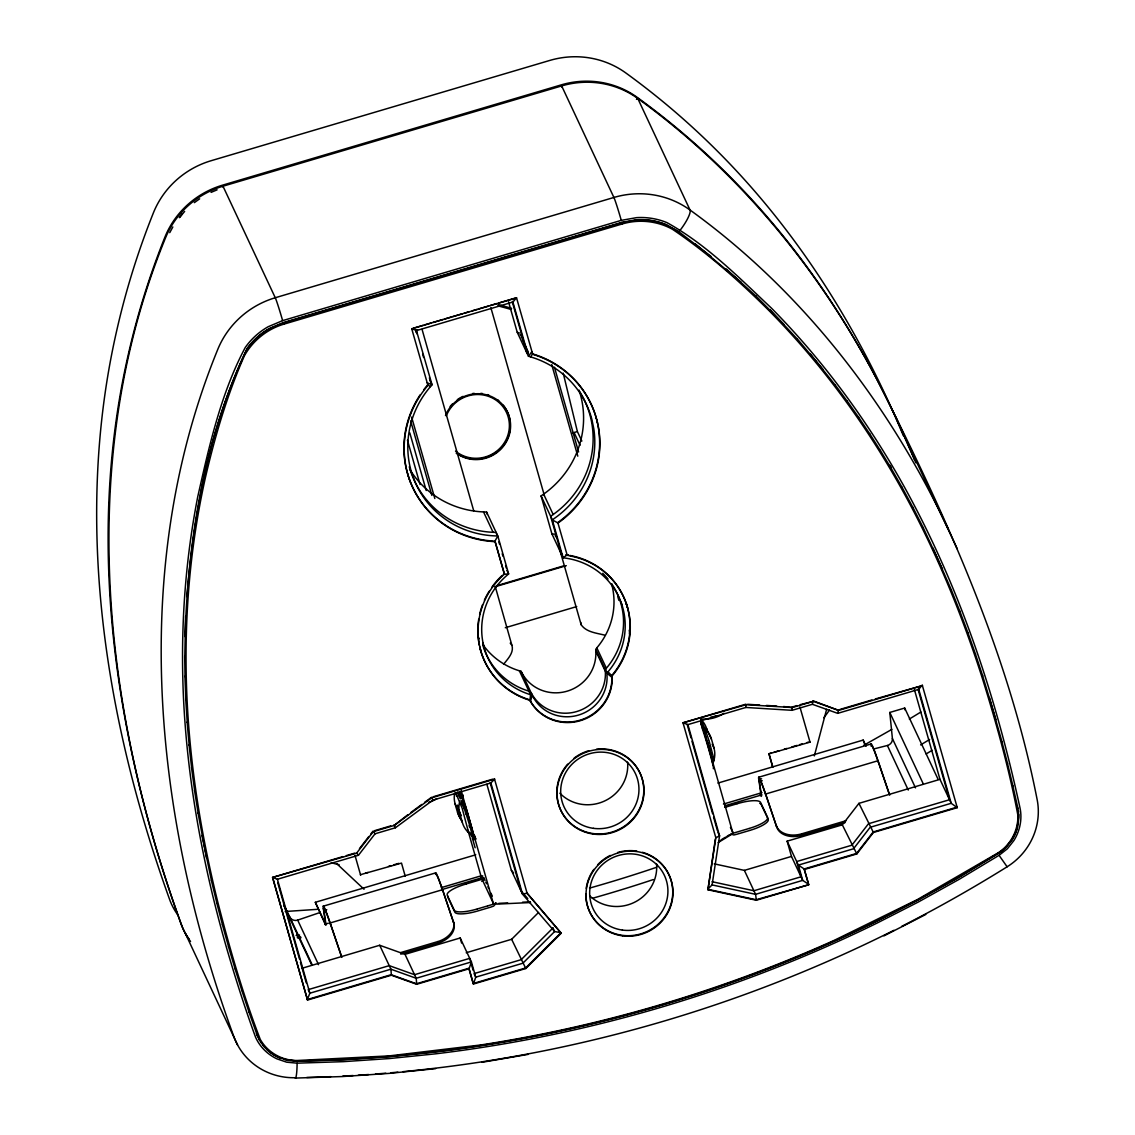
<?xml version="1.0" encoding="UTF-8"?>
<svg xmlns="http://www.w3.org/2000/svg" width="1135" height="1135" viewBox="0 0 1135 1135"><rect width="100%" height="100%" fill="white"/><g stroke="black" fill="none" stroke-linecap="round" stroke-linejoin="round"><path stroke-width="1.5" d="M714.27 760.493L709.049 740.715M184.806 656.597L185.615 616.333M454.965 803.608L457.462 812.206L462.342 822.435A23.409 22.657 -29.9 0 0 468.613 832.721M707.261 731.593L706.637 728.954L711.517 739.311L714.028 747.993L713.333 746.646M875.298 698.961L922.485 685.568L838.651 710.397L813.355 701.331L792.386 707.545L746.135 704.693L683.015 722.796L687.895 724.612L745.808 707.46L745.894 704.182L683.015 722.796L715.844 837.772L707.928 889.769L756.364 900.239L808.758 884.732L804.176 868.956L798.345 865.111L787.137 841.163L842.326 824.833L858.94 803.353L939.979 779.362L951.187 803.296L957.259 807.666L873.425 832.48L856.811 853.946L804.417 869.467M745.808 707.46L792.074 710.311L792.159 707.034L796.983 705.601M185.033 636.593C188.155 538.331 204.541 437.883 247.033 348.644A66.483 64.241 -25.1 0 1 269.265 328.554L283.211 322.68L621.852 222.403L636.707 219.75A66.483 64.241 -25.1 0 1 666.032 224.588L678.943 231.81L710.907 256.354M186.892 596.599C194.042 511.942 209.876 425.724 247.16 348.899A66.483 64.241 -25.1 0 1 269.392 328.809L283.324 322.936L621.966 222.659L636.834 220.006A66.483 64.241 -25.1 0 1 666.146 224.843L679.056 232.065M715.348 838.992L707.928 889.769M808.758 884.732L756.123 899.729L707.687 889.258L712.099 884.917L719.576 835.871L687.895 724.612M792.074 710.311L812.39 704.296L813.114 700.834L838.651 710.397M812.39 704.296L837.701 713.347L838.41 709.886M814.348 755.896L826.635 709.261M579.049 390.099A94.063 90.899 -25.1 0 1 543.622 494.136L541.097 495.924L551.894 533.833L563.116 557.782L567.046 554.987L570.139 555.966A76.57 73.988 -25.1 0 1 612.049 675.992L612.148 679.496A43.754 42.279 -25.1 0 1 580.255 720.711A43.754 42.279 -25.1 0 1 531.662 703.331L530.485 701.359L532.258 695.23L521.05 671.296L519.362 670.785A72.186 69.76 -25.1 0 1 483.354 645.29M169.739 232.661L172.832 226.957M416.034 332.101L417.524 329.604M622.193 605.679L620.973 602.117A72.186 69.76 -25.1 0 0 565.826 558.165L563.116 557.782L552.319 519.873L554.831 518.085A94.063 90.899 -25.1 0 0 593.818 428.874L591.917 419.581A94.063 90.899 -25.1 0 0 530.655 356.901L532.499 353.85A98.433 95.127 -25.1 0 1 596.088 417.581L596.925 420.276M531.875 351.68L528.442 356.248L530.655 356.901M359.483 848.597L368.832 836.523M370.904 833.842L372.989 831.161L375.061 833.785L395.391 827.77L432.96 800.104L490.873 782.951L494.633 779.163L431.754 797.777L394.185 825.457L373.231 831.657L356.617 853.137L272.542 877.44L342.954 856.599M486.872 784.299L511.346 870.261L522.568 894.21L526.981 893.117L561.215 933.211L525.817 968.51L473.423 984.031L469.081 968.765L416.687 984.272L391.376 975.22L307.542 1000.048L272.542 877.44L277.408 879.256L358.447 855.265L375.061 833.785M182.394 213.82L179.358 217.65L184.636 211.436M516.283 297.994L513.006 302.009L416.588 330.555L411.721 328.753L427.938 385.389A98.433 95.127 -25.1 0 0 407.706 473.933M837.701 713.347L918.74 689.356L922.244 685.058L957.259 807.666M503.571 664.33C507.671 658.981 514.24 652.611 511.885 645.262L495.3 586.696M482.801 645.134A72.186 69.76 -25.1 0 0 528.91 691.158L531.393 693.201A39.37 38.051 -25.1 0 0 576.708 711.546A39.37 38.051 -25.1 0 0 605.324 671.31L595.776 650.937L596.811 647.858A72.186 69.76 -25.1 0 0 611.581 583.801M611.737 583.943A72.186 69.76 -25.1 0 1 606.36 668.231L605.324 671.31M620.973 602.117A72.186 69.76 -25.1 0 1 608.019 671.792L606.998 674.871A39.37 38.051 -25.1 0 1 578.368 715.121A39.37 38.051 -25.1 0 1 533.067 696.762L530.584 694.719A72.186 69.76 -25.1 0 1 483.042 642.963A72.186 69.76 -25.1 0 1 506.536 575.729L508.622 573.913L497.825 536.004L486.603 512.069L483.538 511.928A94.063 90.899 -25.1 0 1 410.132 470.003M636.451 99.369L637.742 98.419C738.005 170.931 818.548 268.626 876.078 377.813C944.136 511.885 1007.724 650.128 1036.936 798.558A65.631 63.418 -25.1 0 1 1007.114 866.8A1348.976 1303.618 -25.1 0 1 901.687 926.373M569.898 555.455A76.57 73.988 -25.1 0 1 611.808 675.481L611.907 678.985A43.754 42.279 -25.1 0 1 580.013 720.2A43.754 42.279 -25.1 0 1 531.421 702.82L529.903 700.323A76.57 73.988 -25.1 0 1 502.252 576.069L504.408 574.111L494.931 541.14L497.825 536.004L494.761 535.876A94.063 90.899 -25.1 0 1 414.984 481.836L411.707 472.954A94.063 90.899 -25.1 0 1 430.52 386.553L432.038 384.793L416.176 329.675M466.215 952.747L511.63 939.298L538.529 912.469M503.358 574.324L508.622 573.913L507.884 572.352M506.82 570.465L507.473 571.458M194.326 202.654L199.647 198.824M394.185 825.457L407.862 814.703M410.643 812.646L421.78 804.445M424.561 802.402L431.513 797.281L432.96 800.104M729.28 834.821L728.386 835.431A42.591 10.825 -15.9 0 1 727.067 836.254M579.871 391.916A94.063 90.899 -25.1 0 1 553.171 514.51L550.645 516.297L561.442 554.206L562.463 554.362M730.571 834.991L718.157 842.567M999.055 855.308L1007.355 848.796L1013.867 840.595A47.457 45.868 -25.1 0 0 1019.4 827.926C1021.159 821.3 1021.443 814.263 1019.925 807.553C1011.838 770.282 1002.432 733.309 991.465 696.791C969.418 623.867 940.887 552.745 903.871 486.078C867.778 421.326 823.584 360.973 771.474 308.181C738.885 277.437 706.41 244.436 666.926 222.616A68.696 66.383 -25.1 0 0 636.621 217.636L621.271 220.36L282.629 320.637L268.215 326.71A68.696 66.383 -25.1 0 0 245.259 347.48C220.743 393.618 209.266 445.927 197.774 496.562C184.721 563.258 180.323 631.528 183.558 699.373C187.658 783.349 203.264 866.487 226.376 947.228C235.215 977.575 244.763 1007.738 255.645 1037.418C257.971 1042.611 261.391 1047.279 265.547 1051.152A47.457 45.868 -25.1 0 0 276.869 1058.827L286.673 1062.19L297.115 1063.169L343.224 1061.665L389.305 1058.558L435.272 1053.862A1333.554 1288.722 -25.1 0 0 877.468 922.869L918.783 901.772L959.316 879.242L999.055 855.308L1007.114 866.8M920.882 712.028L909.334 719.051M718.795 841.276L719.916 840.581M721.051 839.9L723.889 838.169M724.47 837.829L725.62 837.133M891.855 729.394L863.778 745.284M481.751 881.427L483.553 879.497A3.448 3.334 -25.1 0 0 483.68 877.866M883.952 935.893L925.805 914.455M211.067 192.382L217.125 189.829M283.736 324.199C267.094 329.136 252.651 340.812 244.28 356.007C227.114 395.164 214.926 436.379 205.321 477.991C187.488 558.065 182.465 640.764 188.438 722.513C192.865 783.292 203.264 843.56 217.934 902.665C229.809 948.874 243.103 994.884 260.27 1039.405C267.605 1052.5 282.374 1060.842 297.356 1060.487L389.319 1055.89L480.885 1044.952A1333.27 1288.438 -25.1 0 0 834.452 940.248L917.52 899.487L997.594 853.151C1010.462 845.22 1018.506 830.21 1017.854 815.086C1008.987 768.168 996.033 722.044 981.775 676.488C963.147 618.646 940.291 562.08 912.072 508.239C874.262 436.124 826.62 368.974 769.374 310.976C739.438 281.097 707.488 252.949 672.402 229.242C657.278 220.928 638.906 219.027 622.377 223.921L283.736 324.199L283.211 322.68M284.02 905.248L289.78 916.981A6.569 6.342 -25.1 0 0 297.668 920.116L320.254 912.441M572.48 433.286A6.569 6.342 -25.1 0 1 574.097 432.548L577.374 431.541L581.858 441.089M413.353 328.27L423.185 325.362M424.816 324.865L431.371 322.936M433.002 322.454L442.834 319.545M444.466 319.048L451.021 317.119M452.652 316.622L457.561 315.175M459.207 314.693L462.484 313.714M464.116 313.232L469.025 311.784M472.302 310.806L477.211 309.358M478.856 308.876L488.674 305.968M490.32 305.471L496.86 303.542M498.506 303.059L516.51 297.725L532.741 354.361A98.433 95.127 -25.1 0 1 596.329 418.077M496.378 585.788L564.35 565.67M494.917 586.809L566.294 565.67M505.302 627.726L576.722 606.572M433.215 796.77L492.689 779.163M374.593 830.678L390.724 825.897M800.218 704.651L813.355 701.331M346.317 855.606L354.702 853.123M840.099 709.389L871.95 699.955M915.505 787.874L892.394 738.53L889.797 712.454L904.694 708.041L938.106 779.348M365.513 873.184L368.066 872.432M388.51 866.388L391.064 865.622M393.618 864.87L398.726 863.352M771.474 752.973L768.92 753.739L772.623 766.749M774.027 752.221L779.135 750.717M784.242 749.199L786.796 748.447M791.904 746.929L797.025 745.411M799.579 744.659L802.133 743.907M807.24 742.389L810.021 742.134L768.962 753.824M360.405 874.702L401.506 863.097L405.209 876.121M328.384 923.209L325.192 924.145L315.317 902.297L475.764 854.783M717.873 783.093L863.167 740.077L866.076 746.277M323.305 906.17L435.698 872.886M758.762 777.22L871.155 743.95M760.549 791.663L758.804 779.617L761.613 778.78M325.319 924.585A41.725 1.66 73.5 0 0 325.802 923.365L323.957 910.525L326.767 909.702M760.606 789.875L759.4 781.589L762.223 780.752M441.331 887.613L481.552 875.695M723.435 804.062L761.996 792.656M441.884 889.585L482.12 877.681M724.726 805.836L761.925 794.826M341.28 955.996L330.143 922.968L442.536 889.698L453.745 922.939L442.536 889.698M481.552 878.93A1.632 1.575 -25.1 0 0 481.467 878.192L483.609 877.539L485.056 880.647M889.712 795.153L877.979 760.748L765.6 794.032A63.432 2.525 73.5 0 0 758.747 779.461M466.272 883.952L478.956 880.192A18.387 17.777 -25.1 0 1 479.594 880.008L480.46 879.767A2.086 2.015 -25.1 0 0 481.339 879.27M727.18 806.687L736.956 803.793M737.112 803.75L738.218 803.424A21.324 5.405 -15.9 0 1 760.535 802.303L767.657 817.498A21.324 5.42 -15.9 0 1 749.838 828.252L749.214 828.451M477.424 908.922L487.667 905.9M487.993 905.801L490.59 905.021A18.387 17.777 -25.1 0 1 491.228 904.836L491.398 904.794A10.456 10.101 -25.1 0 0 492.093 904.609A2.086 2.015 -25.1 0 0 492.973 904.098M738.488 831.629L735.891 832.381A18.387 17.777 -25.1 0 0 735.253 832.579L735.083 832.636A10.456 10.101 -25.1 0 1 734.402 832.849A2.086 2.015 -25.1 0 1 733.394 832.906M738.814 831.529L749.057 828.493M749.937 830.38L750.405 830.238A21.324 5.42 -15.9 0 0 768.225 819.484L766.749 816.306M302.023 968.269L379.686 945.271L404.996 954.322L460.186 937.978L471.394 961.927L475.749 977.178L473.423 984.031M400.385 952.676L437.741 941.61L438.124 943.1L400.769 954.152M776.453 825.798A21.31 14.854 -14.3 0 0 801.679 833.842L846.213 820.662M776.808 827.287L765.6 794.032L776.808 827.287A21.31 14.854 -14.3 0 0 802.048 835.317L845.164 822.563M957.018 807.155L873.184 831.969L856.57 853.435L804.176 868.956L808.517 884.222L802.7 880.377L791.478 856.428L787.137 841.163M714.27 863.863L744.376 870.375L791.478 856.428M726.542 806.886L724.74 807.411M466.116 883.995L465.009 884.321A21.324 5.405 -15.9 0 0 447.19 895.089L454.312 910.284A21.324 5.42 -15.9 0 0 476.629 909.149L477.111 909.022M749.625 830.48L738.403 833.785A33.894 32.759 -25.1 0 0 737.112 834.182L733.834 834.977L731.649 834.31A3.448 3.334 -25.1 0 1 730.983 833.572M873.51 749.015L887.386 745.496A6.569 6.342 -25.1 0 0 892.394 738.53M482.091 1062.275L528.328 1054.344M435.074 1051.748L389.177 1056.444L343.181 1059.537L297.129 1061.041L283.991 1059.281M435.641 1068.645L389.05 1073.398L342.33 1076.547L295.582 1078.066M317.261 909.348L285.197 911.504M507.671 902.907L500.833 903.247A42.591 10.825 -15.9 0 1 499.145 903.318L498.833 903.318M522.582 902.197L530.4 901.828M530.542 902.538L497.13 904.113A13.875 3.533 -15.9 0 1 493.143 902.992L481.566 878.149L467.904 830.21M476.118 838.992L475.579 838.155M409.295 466.811A94.063 90.899 -25.1 0 0 493.087 532.301L496.151 532.443L496.832 534.812M504.408 574.111L495.172 541.65L492.022 541.466A98.433 95.127 -25.1 0 1 410.671 482.645L410.217 481.595M747.61 704.296L759.599 705.034M766.451 705.445L776.737 706.083M783.59 706.509L792.386 707.545M551.894 533.833L554.433 534.202M567.046 554.987L568.124 555.143M511.587 308.309L498.222 304.52M511.119 309.415L497.854 305.812M605.239 635.288C596.982 633.046 586.412 632.408 581.163 624.747L559.328 548.162M712.099 881.711L753.924 890.748L801.026 876.802L796.671 861.55L851.874 845.206L868.474 823.74L949.513 799.735L918.031 689.186M712.099 884.917L755.584 894.323L802.7 880.377L798.345 865.111L853.534 848.767L870.148 827.302L951.187 803.296L918.74 689.356M508.551 301.796L517.234 332.3L519.305 332.924M528.3 353.127L526.782 352.687L512.296 301.839M427.086 382.708L432.038 384.793L430.676 381.899M280.998 1058.473L277.976 1057.167A45.201 43.683 -25.1 0 1 267.193 1049.861L262.667 1044.824M423.781 389.716A98.433 95.127 -25.1 0 1 427.711 384.878L430.52 386.553M695.046 243.727L741.226 282.36M611.893 677.34L606.87 673.14L595.662 649.206M714.128 760.45L713.333 758.818M726.145 268.896L755.825 295.965M471.55 832.466L472.671 833.487A10.541 10.187 -25.1 0 1 474.955 836.538M467.478 830.21L471.209 835.019A8.427 8.144 -25.1 0 1 473.536 838.765A20.288 0.809 73.5 0 0 474.104 839.489L474.047 838.85A25.807 1.021 73.5 0 0 471.224 827.117L470.387 824.038A21.409 0.851 73.5 0 0 469.11 819.598L468.117 816.164A25.807 1.021 73.5 0 0 462.654 798.841M336.925 863.834L364.037 889.244M608.019 671.792L612.049 676.105M755.697 295.71L783.845 324.312M769.913 309.699L797.281 339.024M797.167 338.769L822.989 369.442M511.346 870.261L513.644 872.928M526.981 893.117L561.215 933.211M527.761 898.636L520.894 890.635L490.164 782.753M264.895 1047.548L260.752 1042.2M810.206 353.808L835.261 385.12M358.447 855.265L356.617 853.137M510.225 643.134L511.885 645.262M835.133 384.864L847.136 401.095M847.022 400.839L858.628 417.34M858.5 417.084L869.722 433.854M472.869 833.913L472.642 831.402A20.685 0.823 73.5 0 0 471.82 828.011L467.18 811.695A20.685 0.823 73.5 0 0 465.634 806.758L459.519 791.691M869.594 433.598L880.419 450.623M880.306 450.368L890.72 467.62M259.078 1039.433L260.88 1042.455M457.76 791.804L460.824 798.288M889.925 465.307L891.429 467.875M530.513 701.331L529.662 699.813A76.57 73.988 -25.1 0 1 480.573 650.355L479.665 646.808M890.606 467.365L902.07 487.397M529.917 700.281L530.584 694.719L519.362 670.785M901.956 487.142L912.909 507.459M521.05 671.296L521.859 672.828A39.37 38.051 -25.1 0 0 567.159 691.172A39.37 38.051 -25.1 0 0 595.776 650.937M912.795 507.203L923.252 527.775M393.944 824.946L395.391 827.77M947.966 528.612C889.287 403.776 802.346 291.028 690.023 210.003L637.771 98.461A87.494 84.558 -25.1 0 0 561.655 85.919L561.896 87.083M259.206 1039.688L256.453 1033.488M454.709 792.954A23.197 22.416 -25.1 0 0 455.078 803.623L459.831 813.838L462.314 822.293M457.561 812.433L457.589 812.476A23.197 22.416 -25.1 0 0 462.371 821.13M315.317 902.297L324.837 922.585A33.894 1.348 73.5 0 0 325.348 922.656A55.53 2.213 73.5 0 0 325.22 921.492L323.347 908.567L323.957 910.525M923.124 527.52L942.476 569.132M468.641 832.693L462.101 808.035L455.717 792.854M185.303 933.353L237.555 1044.909M704.636 727.989L701.004 720.214M702.068 725.648L702.537 726.712M704.679 728.074L708.793 739.921M461.363 801.04L460.966 800.175M905.006 437.301L957.259 548.858M889.797 712.454L923.209 783.76M887.386 745.496L908.255 790.059M621.852 222.403L622.377 223.921M864.884 744.546L863.167 740.077M873.425 832.48L858.94 803.353M856.811 853.946L842.326 824.833M765.26 813.142L761.131 804.332A21.324 5.377 -15.9 0 0 759.712 803.296M765.558 813.781L766.451 815.668M516.567 297.852L411.721 328.753M512.694 301.342L528.442 356.248L517.234 332.3M574.097 432.548L580.056 445.275M520.029 334.229L520.639 335.506M521.235 336.783L521.83 338.06M522.426 339.337L523.618 341.876M524.214 343.153L526.002 346.969M526.597 348.246L527.193 349.523M527.789 350.786L528.385 352.063M712.17 744.163L713.05 746.021M700.905 723.165L701.629 724.726M702.012 727.038L702.522 728.117M712.383 762.195L713.007 763.557M730.443 827.429L732.614 832.083A13.875 3.533 -15.9 0 1 730.557 834.991M744.376 870.375L755.584 894.323L756.364 900.239M717.902 832.295L719.576 835.871L715.844 837.772M543.622 494.136L553.171 514.51M541.097 495.924L552.319 519.873L558.037 523.036L560.605 521.164A98.433 95.127 -25.1 0 0 598.415 427.058L597.961 425.398M555.199 535.507L555.795 536.784M596.811 647.858L606.36 668.231M429.768 379.955L430.364 381.232L429.399 377.841M483.538 511.928L493.087 532.301M495.172 541.65L491.781 540.955A98.433 95.127 -25.1 0 1 410.43 482.134M459.803 791.719L460.668 793.592A20.118 0.795 73.5 0 1 461.69 796.075L462.654 798.827M462.626 798.331L462.711 798.515A10.541 10.187 -25.1 0 0 463.066 795.039M458.426 794.755L459.079 796.146M459.292 796.614L459.661 797.394M459.803 797.692L460.242 798.629M474.416 835.672L474.998 836.921M471.507 831.004L472.671 833.487M473.536 838.765L470.628 833.785M460.214 813.114L459.632 811.88A21.097 20.387 -25.1 0 0 460.313 813.838M460.796 814.362L461.377 815.597M485.794 882.207L486.518 883.754M487.965 886.861L488.688 888.407M490.873 893.061L492.335 896.168M525.817 968.51L511.63 939.298M469.081 968.765L471.394 961.927L416.204 978.271L390.908 969.205L309.869 993.21L307.315 999.538L391.135 974.71L416.446 983.775L468.84 968.254L473.181 983.52L525.59 967.999L560.988 932.7L554.632 931.537L522.568 894.21L490.873 782.951M404.996 954.322L416.204 978.271L416.687 984.272M379.686 945.271L390.908 969.205L391.376 975.22M297.668 920.116L318.538 964.679M289.78 916.981L312.153 964.722M284.232 906.269L311.671 964.849M932.984 548.091L951.4 590.129M706.722 729.039L706.75 729.11A23.197 22.416 -25.1 0 0 701.43 719.902M459.718 801.381L459.746 801.438A23.182 22.416 -25.5 0 0 459.732 813.554M895.699 417.07L915.902 462.853M914.81 460.172C871.127 355.085 809.766 256.496 729.067 175.783A798.331 771.488 -25.1 0 0 637.303 97.426A87.494 84.558 -25.1 0 0 561.172 84.898L222.531 185.175A87.494 84.558 -25.1 0 0 164.83 237.343A798.331 771.488 -25.1 0 0 128.496 353.623C84.685 543.424 115.813 742.744 181.018 923.819A65.631 63.418 -25.1 0 0 189.105 939.142M903.361 435.726C859.677 330.625 798.302 232.051 717.618 151.338A798.331 771.488 -25.1 0 0 625.853 72.98A87.494 84.558 -25.1 0 0 549.723 60.453L211.082 160.73A87.494 84.558 -25.1 0 0 153.381 212.883A798.331 771.488 -25.1 0 0 117.047 329.178C73.222 518.979 104.363 718.285 169.569 899.374A65.631 63.418 -25.1 0 0 177.642 914.697M951.286 589.874L959.869 611.325M257.759 1036.78L248.962 1011.966M410.005 481.056L410.459 482.105M410.246 481.552L409.394 479.41M959.756 611.07L967.9 632.692M702.905 727.719L703.743 729.975M410.033 481.013L409.196 478.871M702.423 726.428L702.437 726.485A8.47 8.172 -24.2 0 1 700.862 724.47M967.786 632.436L975.518 654.228M409.437 479.381L408.643 477.239M889.116 793.762L877.979 760.748M330.143 922.968L341.876 957.372M626.194 603.423L627.286 606.913M626.435 603.933L627.527 607.424M409.068 478.289L408.288 476.147M975.391 653.973L982.711 675.921M462.073 801.537L466.003 814.022M241.798 990.316L249.09 1012.221M459.122 810.518L458.895 809.794M463.874 807.779L464.201 808.758M408.699 477.197L407.947 475.054M705.97 737.168L706.296 738.204M234.959 968.538L241.911 990.571M982.584 675.665L995.92 719.675M758.804 779.617L759.4 781.589M408.359 476.118L407.621 473.976M707.091 740.729L707.658 742.574M707.772 742.943L708.197 744.404M228.475 946.633L235.087 968.793M708.41 745.113L708.722 746.177M408.018 475.026L407.465 473.423A98.433 95.127 -25.1 0 1 420.177 394.796M989.38 697.486L1001.95 741.722M709.134 747.568L709.616 749.27M457.973 806.772L457.504 805.126M914.299 689.215L939.979 779.362M799.905 706.921L810.021 742.134M769.147 754.236L772.864 767.26M760.649 795.209L760.195 793.45A34.178 1.362 73.5 0 0 760.819 793.734L760.776 793.322A61.02 2.426 73.5 0 0 760.677 792.556L760.564 791.819M700.607 719.661L732.614 832.083M687.172 724.414L691.016 737.906M691.981 741.269L712.624 813.752M713.574 817.129L717.419 830.621M554.447 367.215L578.595 452M551.723 364.605L577.8 456.171M617.88 596.925L618.845 600.316M567.287 555.497L557.81 522.526L560.364 520.653A98.433 95.127 -25.1 0 0 598.173 426.547M490.859 307.642L544.403 495.654M498.847 541.92L499.528 544.289M502.223 553.766L502.904 556.136M505.6 565.613L506.281 567.982M486.603 512.069L487.284 514.439M422.05 329.349L473.692 510.707M415.892 330.384L416.857 333.775M422.646 354.106L423.61 357.497M411.636 417.127L434.819 498.52M410.629 420.83L431.867 495.442M409.792 432.846L426.207 490.504M407.451 440.224L420.063 484.546M494.392 778.653L527.222 893.628M461.179 790.556L493.2 902.978M472.302 837.871L475.125 847.788M473.111 970.226L469.734 958.351L414.53 974.695L389.234 965.644L308.195 989.649L309.869 993.21L277.408 879.256M460.186 937.978L461.633 943.072M354.985 855.364L360.646 875.198M324.624 922.159L325.192 924.145M277.678 882.491L299.47 959.032M300.449 962.423L306.251 982.839M272.783 877.951L307.542 1000.048M480.814 650.866L479.906 647.319M222.375 924.599L228.603 946.888M710.07 750.916L710.992 754.307M596.244 418.12L597.209 421.383M223.255 187.36L222.971 186.183L275.266 297.739A19.692 0.78 73.5 0 1 282.629 320.637M469.138 825.613L469.507 827.046M483.893 646.638L483.042 642.963M216.643 902.467L222.488 924.855M1001.822 741.467L1007.61 763.841M801.679 833.842L802.048 835.332M711.276 755.456L711.602 756.747M596.826 420.319L597.478 422.504M563.201 373.117L577.374 431.541M1007.497 763.585L1012.931 786.044M211.337 880.221L216.771 902.722M597.109 421.425L598.301 426.476M1012.817 785.789L1017.911 808.29M597.365 422.546L598.088 425.327M211.45 880.476L202.002 835.445M580.666 622.278L581.163 624.747M206.57 858.131L198.029 812.915M1017.797 808.035L1018.506 811.511M194.525 790.315L198.143 813.171M760.677 790.428L761.287 794.528A41.725 1.66 73.5 0 1 760.776 795.649M191.531 767.643L194.652 790.57M189.048 744.9L191.645 767.898M904.694 708.041L904.879 709.829M1018.393 811.255L1018.861 818.009L1017.414 827.699A45.201 43.683 -25.1 0 1 1012.136 839.772L1005.936 847.575L1000.843 851.917L958.366 877.667L917.889 900.168L876.674 921.279A1331.369 1286.593 -25.1 0 1 435.187 1051.961L389.291 1056.699L343.295 1059.792L297.242 1061.296L287.311 1060.374L277.862 1056.912A45.201 43.683 -25.1 0 1 267.065 1049.605M187.105 722.087L189.176 745.156M185.729 699.231L187.232 722.342M184.92 676.318L185.842 699.486M1018.705 814.49L1017.3 827.443A45.201 43.683 -25.1 0 1 1012.023 839.517L1005.823 847.32L1000.73 851.661L958.252 877.412L917.775 899.913L876.561 921.024A1331.369 1286.593 -25.1 0 1 435.06 1051.705M184.693 656.342L185.033 676.573M929.593 739.481A1316.16 1271.909 -25.1 0 1 920.627 744.915M656.541 867.31A1316.16 1271.909 -25.1 0 1 589.547 888.109M300.605 936.786A1316.16 1271.909 -25.1 0 1 297.129 936.985M932.161 750.292A1327.099 1282.479 -25.1 0 1 926.132 753.938M653.32 879.554A1327.099 1282.479 -25.1 0 1 592.314 898.324M339.138 864.7A65.631 63.418 -25.1 0 1 331.236 862.614M829.458 709.914A65.631 63.418 -25.1 0 1 823.726 717.731M300.988 937.737A1348.976 1303.618 -25.1 0 1 297.54 937.964M299.569 935.141A1346.067 1300.809 -25.1 0 1 296.107 935.368M596.528 749.157A43.754 42.279 -25.1 0 1 643.063 798.061A43.754 42.279 -25.1 0 1 581.276 830.167A43.754 42.279 -25.1 0 1 567.656 764.153M574.083 758.152A43.754 42.279 -25.1 0 1 588.696 750.732M642.509 852.314A43.754 42.279 -25.1 0 1 671.806 900.906A43.754 42.279 -25.1 0 1 624.534 935.566A43.754 42.279 -25.1 0 1 585.774 893.898M586.199 888.322A43.754 42.279 -25.1 0 1 593.846 869.396M597.62 864.799A43.754 42.279 -25.1 0 1 610.247 855.407M617.681 852.47A43.754 42.279 -25.1 0 1 636.792 851.08M479.353 645.375A76.57 73.988 -25.1 0 1 478.715 619.242M479.637 614.432A76.57 73.988 -25.1 0 1 482.474 604.87M484.39 600.188A76.57 73.988 -25.1 0 1 489.171 591.221M491.994 586.979A76.57 73.988 -25.1 0 1 502.01 575.558M629.244 630.18A10.939 5.235 65.8 0 1 629.443 633.784M446.395 415.68A32.801 31.695 -25.1 0 1 491.937 397.775A32.801 31.695 -25.1 0 1 503.756 443.629A32.801 31.695 -25.1 0 1 455.518 451.106M503.245 405.209A33.894 32.745 -25.1 0 1 510.112 421.241M510.112 429.314A33.894 32.745 -25.1 0 1 457.291 453.589M450.141 406.529A33.894 32.745 -25.1 0 1 452.298 404.032M457.32 399.676A33.894 32.745 -25.1 0 1 463.08 396.356M472.586 393.547A33.894 32.745 -25.1 0 1 474.231 393.348M480.843 393.348A33.894 32.745 -25.1 0 1 482.474 393.547M487.284 394.611A33.894 32.745 -25.1 0 1 488.844 395.108M497.414 399.662A33.894 32.745 -25.1 0 1 498.691 400.641M445.502 415.566A33.894 32.745 -25.1 0 1 492.079 396.853A33.894 32.745 -25.1 0 1 505.373 443.544A33.894 32.745 -25.1 0 1 456.213 453.177M447.814 895.997A21.324 5.377 -15.9 0 0 447.757 897.076L454.88 912.27A21.324 5.42 -15.9 0 0 477.197 911.135L489.199 907.574A33.894 32.759 -25.1 0 1 490.504 907.206L493.682 906.085L495.186 904.34A3.448 3.334 -25.1 0 0 495.357 903.02M481.51 878.164A13.875 3.533 -15.9 0 1 482.744 875.908M493.101 903.02A1.632 1.575 -25.1 0 1 493.186 903.758M323.901 910.369A61.276 2.44 73.5 0 1 330.484 924.33M436.393 874.83A61.276 2.44 73.5 0 1 442.877 891.046M453.73 922.954A21.31 14.854 -14.3 0 1 438.11 943.086M323.291 908.397A63.432 2.525 73.5 0 1 330.115 922.854M435.585 874.376A63.432 2.525 73.5 0 1 442.494 889.57M453.347 921.464A21.31 14.854 -14.3 0 1 437.741 941.61M456.398 796.103A21.097 20.387 -25.1 0 1 456.795 793.322M461.307 803.92A21.111 20.43 -25.8 0 1 461.434 803.225M496.619 903.19A9.69 2.454 -15.9 0 1 495.768 902.892M460.668 793.592A8.47 8.158 -25.5 0 1 460.654 798.004M466.003 813.696A20.203 0.709 72.3 0 1 471.507 832.026A20.203 0.709 72.3 0 1 470.997 832.891M461.647 802.076A18.117 0.936 75 0 1 462.853 805.921M437.032 798.558A33.085 31.964 -25.1 0 1 428.548 802.417M733.04 832.735A1.632 1.575 -25.1 0 1 732.713 832.068M871.609 746.163A61.276 2.44 73.5 0 1 878.334 762.11M759.358 781.419A61.276 2.44 73.5 0 1 765.941 795.394M871.141 746.177A63.432 2.525 73.5 0 1 877.951 760.62M700.806 722.371A21.097 20.387 -25.1 0 1 701.671 723.477M705.445 732.288A21.111 20.444 -24.9 0 1 705.885 732.827M704.991 728.769A23.182 22.416 -25 0 1 711.39 739.041M713.929 747.88A23.409 22.686 -20.9 0 1 713.986 760.081L712.964 763.444A8.427 8.144 -25.1 0 0 712.737 764.536M702.083 727.946A25.807 1.021 73.5 0 1 707.531 745.269L708.538 748.703A21.409 0.851 73.5 0 1 709.801 753.143L710.666 756.25A25.807 1.021 73.5 0 1 713.475 767.927L713.518 768.594A20.288 0.809 73.5 0 1 713.319 768.594M711.9 757.4A17.777 0.88 80.3 0 1 712.198 759.797M707.758 742.588A20.203 0.894 74.7 0 1 711.985 759.216M703.941 730.827A21.054 1.248 74.1 0 1 707.715 742.772M723.889 713.291A33.085 31.964 -25.1 0 1 701.543 718.98M715.972 715.859A31.993 30.915 -25.1 0 1 710.524 717.32M621.271 220.36A19.692 0.78 73.5 0 0 613.907 197.462L561.655 85.919L223.013 186.197A87.494 84.558 -25.1 0 0 165.313 238.35C75.719 457.788 101.767 706.694 181.501 924.841A65.631 63.418 -25.1 0 0 190.552 941.468M297.115 1063.169A19.692 2.128 89.1 0 1 294.774 1077.725A65.631 63.418 -25.1 0 1 233.753 1036.397C154.019 818.25 127.971 569.33 217.565 349.906A87.494 84.558 -25.1 0 1 275.266 297.739L613.907 197.462A87.494 84.558 -25.1 0 1 690.023 210.003A19.692 4.469 -54.1 0 1 680.262 230.079M627.598 762.153A39.37 38.051 -25.1 0 1 604.444 801.069A39.37 38.051 -25.1 0 1 559.881 793.209M656.569 863.891A39.37 38.051 -25.1 0 1 634.025 902.524A39.37 38.051 -25.1 0 1 589.774 895.87M565.641 554.845A72.186 69.76 -25.1 0 1 568.592 555.398M602.713 573.303A72.186 69.76 -25.1 0 1 608.019 579.02M479.154 638.75A72.186 69.76 -25.1 0 1 477.707 636.026M298.732 935.07A21.877 21.139 -25.1 0 1 296.817 935.297M893.926 930.303A1348.976 1303.618 -25.1 0 1 403.038 1071.667M397.874 1072.149A1348.976 1303.618 -25.1 0 1 390.979 1072.759M385.801 1073.199A1348.976 1303.618 -25.1 0 1 375.486 1074.022M368.605 1074.519A1348.976 1303.618 -25.1 0 1 358.277 1075.214M353.127 1075.526A1348.976 1303.618 -25.1 0 1 342.798 1076.093M330.782 1076.661A1348.976 1303.618 -25.1 0 1 306.776 1077.484M552.958 927.976L521.178 959.671L474.075 973.617L475.749 977.178L522.852 963.232L554.632 931.537L552.958 927.976M593.435 834.083A43.754 42.279 -25.1 0 0 641.232 775.914A43.754 42.279 -25.1 0 0 566.918 765.813A43.754 42.279 -25.1 0 0 593.435 834.083M622.406 935.822A43.754 42.279 -25.1 0 0 670.203 877.667A43.754 42.279 -25.1 0 0 595.889 867.551A43.754 42.279 -25.1 0 0 622.406 935.822M593.435 828.337A39.37 38.051 -25.1 0 0 636.451 775.985A39.37 38.051 -25.1 0 0 569.571 766.891A39.37 38.051 -25.1 0 0 593.435 828.337M622.406 930.076A39.37 38.051 -25.1 0 0 665.422 877.738A39.37 38.051 -25.1 0 0 598.542 868.63A39.37 38.051 -25.1 0 0 622.406 930.076"/></g></svg>
